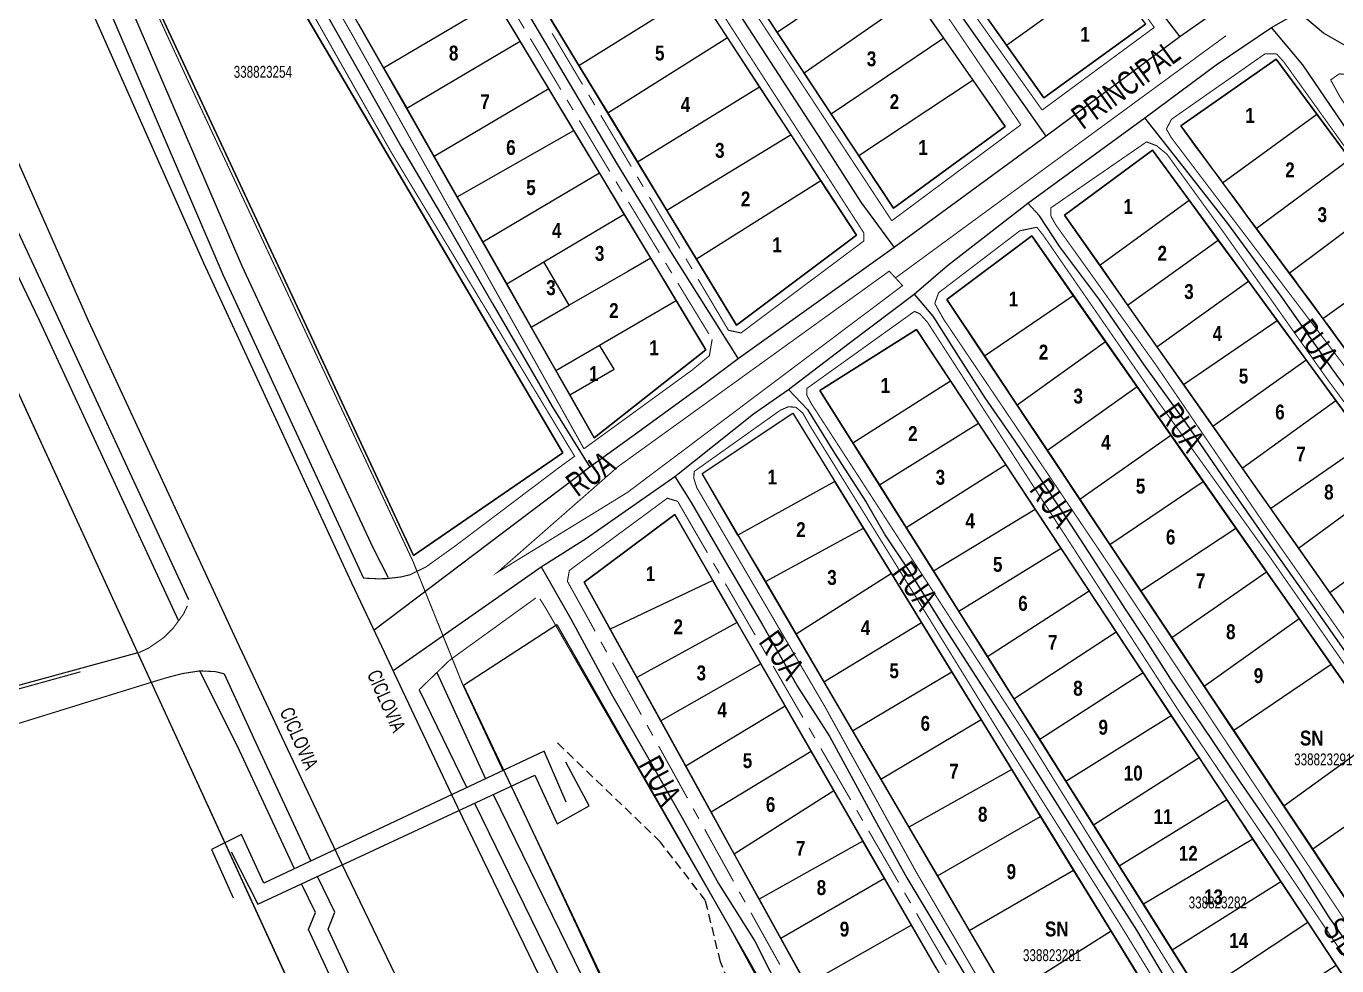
# Model space of a CAD drawing. Extents: x 204256 to 207861, y 4845615 to 4848347.
# Drawn here: x 206681.7 to 206901.9, y 4847500 to 4847657.7 of the extents above; entities that cross this region are included whole.
import ezdxf
from ezdxf.enums import TextEntityAlignment as Align

# ---------------------------------------------------------------- set-up
doc = ezdxf.new("R2010")
doc.units = 0
doc.header["$LTSCALE"] = 1.5
doc.header["$MEASUREMENT"] = 0
for name, pattern in [('PHANTOMX2', [5, 2.5, -0.5, 0.5, -0.5, 0.5, -0.5]), ('TRACO_05', [11, 7, -1, 0.5, -1, 0.5, -1]), ('TRACO_13', [8, 5, -1, 1, -1]), ('TRACO_15', [3, 2, -1]), ('TRACO_25', [8, 3, -1, 1, -1, 1, -1])]:
    doc.linetypes.add(name, pattern=pattern)
for name, color, linetype in [('CD-MALHA-LOTES', 40, 'CONTINUOUS'), ('CD_TXT_QUADRA', 7, 'CONTINUOUS'), ('HD-VALAS-DRENOS', 170, 'TRACO_05'), ('RU-QUADRAS', 210, 'CONTINUOUS'), ('SV-CAMINHO-TRILHA', 20, 'CONTINUOUS'), ('SV-EIXO-ROD-ESTR', 7, 'CONTINUOUS'), ('SV-EIXO-RUA-N-PAV', 6, 'CONTINUOUS'), ('SV-EIXO-RUA-PAV', 20, 'CONTINUOUS'), ('SV-EST-MUNIC-PAV', 20, 'CONTINUOUS'), ('SV-PASSARELAS', 20, 'CONTINUOUS'), ('SV-RUA-NAO-PAV-S-GUIA-C-GUIA', 7, 'PHANTOMX2'), ('SV-RUA-PAVIM-S-GUIA-C-GUIA', 7, 'CONTINUOUS'), ('SV-TXT-MUNIC-PAV', 7, 'CONTINUOUS'), ('SV-TXT-RUA-N-PAV-S-GUIA-C-GUIA', 7, 'CONTINUOUS'), ('SV-TXT-RUA-PAV-S-GUIA-C-GUIA', 7, 'CONTINUOUS'), ('Th_NmrPort', 7, 'CONTINUOUS')]:
    doc.layers.add(name, color=color, linetype=linetype)
doc.styles.add('ARIAL', font='ARIAL.TTF')
doc.styles.get("Standard").update_dxf_attribs({"font": 'swisscbo.ttf'})

msp = doc.modelspace()

# ---------------------------------------------------------------- linework, layer by layer
at = {"layer": 'CD-MALHA-LOTES', "linetype": 'Continuous'}
for p, q in [((206826.47, 4847669.21), (206807.91, 4847656.7)), ((206846.44, 4847654.55), (206863.4, 4847666.7)), ((206774.6, 4847651.15), (206794.49, 4847663.54)), ((206799.54, 4847655.83), (206794.49, 4847663.54)), ((206803.24, 4847663.76), (206807.91, 4847656.7)), ((206830.99, 4847662.73), (206812.45, 4847649.84)), ((206835.9, 4847655.7), (206830.99, 4847662.73)), ((206741.78, 4847650.75), (206760.71, 4847661.89)), ((206764.71, 4847655.19), (206760.71, 4847661.89)), ((206840.77, 4847662.54), (206846.44, 4847654.55)), ((206769.72, 4847659.2), (206774.6, 4847651.15)), ((206737.64, 4847658.02), (206741.78, 4847650.75)), ((206807.91, 4847656.7), (206812.45, 4847649.84)), ((206852.71, 4847645.7), (206869.8, 4847658.06)), ((206745.67, 4847643.99), (206764.71, 4847655.19)), ((206769.55, 4847647.2), (206764.71, 4847655.19)), ((206779.45, 4847643.16), (206799.54, 4847655.83)), ((206804.95, 4847647.56), (206799.54, 4847655.83)), ((206835.9, 4847655.7), (206817, 4847642.96)), ((206840.82, 4847648.65), (206835.9, 4847655.7)), ((206846.44, 4847654.55), (206852.71, 4847645.7)), ((206741.78, 4847650.75), (206745.67, 4847643.99)), ((206774.6, 4847651.15), (206779.45, 4847643.16)), ((206812.45, 4847649.84), (206817, 4847642.96)), ((206784.44, 4847634.95), (206804.95, 4847647.56)), ((206810.28, 4847639.46), (206804.95, 4847647.56)), ((206840.82, 4847648.65), (206821.64, 4847635.94)), ((206846.24, 4847640.89), (206840.82, 4847648.65)), ((206769.55, 4847647.2), (206750.27, 4847635.85)), ((206773.75, 4847640.23), (206769.55, 4847647.2)), ((206745.67, 4847643.99), (206750.27, 4847635.85)), ((206779.45, 4847643.16), (206784.44, 4847634.95)), ((206817, 4847642.96), (206821.64, 4847635.94)), ((206882.73, 4847631.45), (206898.59, 4847642.94)), ((206904.19, 4847635.38), (206898.59, 4847642.94)), ((206827.44, 4847627.17), (206846.24, 4847640.89)), ((206754.13, 4847629.08), (206773.75, 4847640.23)), ((206778.04, 4847633.11), (206773.75, 4847640.23)), ((206810.28, 4847639.46), (206789.4, 4847626.79)), ((206815.27, 4847631.79), (206810.28, 4847639.46)), ((206750.27, 4847635.85), (206754.13, 4847629.08)), ((206784.44, 4847634.95), (206789.4, 4847626.79)), ((206821.64, 4847635.94), (206827.44, 4847627.17)), ((206904.19, 4847635.38), (206888.42, 4847623.71)), ((206758.44, 4847621.51), (206778.04, 4847633.11)), ((206782.22, 4847626.17), (206778.04, 4847633.11)), ((206815.27, 4847631.79), (206794.34, 4847618.63)), ((206821.26, 4847622.64), (206815.27, 4847631.79)), ((206882.73, 4847631.45), (206888.42, 4847623.71)), ((206754.13, 4847629.08), (206758.44, 4847621.51)), ((206862.11, 4847617.58), (206877.12, 4847628.49)), ((206882.02, 4847621.82), (206877.12, 4847628.49)), ((206909.67, 4847627.98), (206893.93, 4847616.23)), ((206768.73, 4847618.16), (206782.22, 4847626.17)), ((206786.69, 4847618.76), (206782.22, 4847626.17)), ((206789.4, 4847626.79), (206794.34, 4847618.63)), ((206888.42, 4847623.71), (206893.93, 4847616.23)), ((206758.44, 4847621.51), (206762.47, 4847614.44)), ((206801.07, 4847607.55), (206821.26, 4847622.64)), ((206866.8, 4847610.9), (206882.02, 4847621.82)), ((206887.09, 4847614.9), (206882.02, 4847621.82)), ((206786.69, 4847618.76), (206782.81, 4847616.53)), ((206790.97, 4847611.65), (206786.69, 4847618.76)), ((206915.54, 4847620.06), (206899.57, 4847608.57)), ((206762.47, 4847614.44), (206768.73, 4847618.16)), ((206772.95, 4847610.86), (206768.73, 4847618.16)), ((206782.81, 4847616.53), (206772.95, 4847610.86)), ((206794.34, 4847618.63), (206801.07, 4847607.55)), ((206862.11, 4847617.58), (206866.8, 4847610.9)), ((206762.47, 4847614.44), (206766.59, 4847607.21)), ((206871.73, 4847603.89), (206887.09, 4847614.9)), ((206891.9, 4847608.33), (206887.09, 4847614.9)), ((206893.93, 4847616.23), (206899.57, 4847608.57)), ((206842.73, 4847602.39), (206857.66, 4847612.53)), ((206863.08, 4847604.72), (206857.66, 4847612.53)), ((206766.59, 4847607.21), (206772.95, 4847610.86)), ((206778.04, 4847604.14), (206790.97, 4847611.65)), ((206795.95, 4847603.38), (206790.97, 4847611.65)), ((206866.8, 4847610.9), (206871.73, 4847603.89)), ((206876.17, 4847597.58), (206891.9, 4847608.33)), ((206896.77, 4847601.69), (206891.9, 4847608.33)), ((206899.57, 4847608.57), (206905.09, 4847601.05)), ((206766.59, 4847607.21), (206770.75, 4847599.91)), ((206770.75, 4847599.91), (206778.04, 4847604.14)), ((206777.18, 4847588.62), (206795.95, 4847603.38)), ((206780.55, 4847600.13), (206778.04, 4847604.14)), ((206863.08, 4847604.72), (206848.24, 4847594.11)), ((206868.41, 4847597.15), (206863.08, 4847604.72)), ((206871.73, 4847603.89), (206876.17, 4847597.58)), ((206842.73, 4847602.39), (206848.24, 4847594.11)), ((206881.12, 4847590.55), (206896.77, 4847601.69)), ((206901.77, 4847594.87), (206896.77, 4847601.69)), ((206770.75, 4847599.91), (206773.09, 4847595.8)), ((206773.09, 4847595.8), (206780.55, 4847600.13)), ((206820.63, 4847587.78), (206837.03, 4847598.18)), ((206841.72, 4847591.09), (206837.03, 4847598.18)), ((206868.41, 4847597.15), (206853.31, 4847586.5)), ((206874.05, 4847589.08), (206868.41, 4847597.15)), ((206876.17, 4847597.58), (206881.12, 4847590.55)), ((206773.09, 4847595.8), (206777.18, 4847588.62)), ((206886.05, 4847583.54), (206901.77, 4847594.87)), ((206906.9, 4847587.87), (206901.77, 4847594.87)), ((206848.24, 4847594.11), (206853.31, 4847586.5)), ((206825.08, 4847580.72), (206841.72, 4847591.09)), ((206846.31, 4847584.14), (206841.72, 4847591.09)), ((206881.12, 4847590.55), (206886.05, 4847583.54)), ((206858.77, 4847578.29), (206874.05, 4847589.08)), ((206879.5, 4847581.29), (206874.05, 4847589.08)), ((206890.82, 4847576.75), (206906.9, 4847587.87)), ((206820.63, 4847587.78), (206825.08, 4847580.72)), ((206853.31, 4847586.5), (206858.77, 4847578.29)), ((206829.6, 4847573.53), (206846.31, 4847584.14)), ((206851.25, 4847576.65), (206846.31, 4847584.14)), ((206886.05, 4847583.54), (206890.82, 4847576.75)), ((206801.32, 4847572.28), (206795.31, 4847582.6)), ((206863.81, 4847570.71), (206879.5, 4847581.29)), ((206884.97, 4847573.46), (206879.5, 4847581.29)), ((206895.5, 4847570.1), (206911.39, 4847581.75)), ((206825.08, 4847580.72), (206829.6, 4847573.53)), ((206858.77, 4847578.29), (206863.81, 4847570.71)), ((206834.18, 4847566.26), (206851.25, 4847576.65)), ((206855.64, 4847570.01), (206851.25, 4847576.65)), ((206890.82, 4847576.75), (206895.5, 4847570.1)), ((206805.95, 4847564.5), (206822.4, 4847573.46)), ((206827.1, 4847565.82), (206822.4, 4847573.46)), ((206829.6, 4847573.53), (206834.18, 4847566.26)), ((206869.01, 4847562.9), (206884.97, 4847573.46)), ((206890.12, 4847566.1), (206884.97, 4847573.46)), ((206916.78, 4847574.4), (206900.79, 4847562.57)), ((206801.32, 4847572.28), (206805.95, 4847564.5)), ((206863.81, 4847570.71), (206869.01, 4847562.9)), ((206855.64, 4847570.01), (206838.46, 4847559.47)), ((206860.34, 4847562.89), (206855.64, 4847570.01)), ((206895.5, 4847570.1), (206900.79, 4847562.57)), ((206834.18, 4847566.26), (206838.46, 4847559.47)), ((206874.23, 4847555.06), (206890.12, 4847566.1)), ((206895.61, 4847558.28), (206890.12, 4847566.1)), ((206797.09, 4847564.66), (206779.86, 4847556.46)), ((206801.18, 4847557.57), (206797.09, 4847564.66)), ((206805.95, 4847564.5), (206811.08, 4847555.66)), ((206827.1, 4847565.82), (206811.08, 4847555.66)), ((206832.17, 4847557.58), (206827.1, 4847565.82)), ((206843.24, 4847551.89), (206860.34, 4847562.89)), ((206864.87, 4847556.03), (206860.34, 4847562.89)), ((206869.01, 4847562.9), (206874.23, 4847555.06)), ((206900.79, 4847562.57), (206905.55, 4847555.8)), ((206838.46, 4847559.47), (206843.24, 4847551.89)), ((206755.19, 4847547.08), (206770.9, 4847557.27)), ((206770.9, 4847557.27), (206858.69, 4847403.51)), ((206801.18, 4847557.57), (206784.34, 4847548.35)), ((206805.18, 4847550.64), (206801.18, 4847557.57)), ((206815.78, 4847547.63), (206832.17, 4847557.58)), ((206837.26, 4847549.29), (206832.17, 4847557.58)), ((206879.66, 4847546.9), (206895.61, 4847558.28)), ((206901, 4847550.54), (206895.61, 4847558.28)), ((206779.86, 4847556.46), (206784.34, 4847548.35)), ((206811.08, 4847555.66), (206815.78, 4847547.63)), ((206847.7, 4847544.79), (206864.87, 4847556.03)), ((206869.4, 4847549.17), (206864.87, 4847556.03)), ((206874.23, 4847555.06), (206879.66, 4847546.9)), ((206805.18, 4847550.64), (206788.34, 4847541.11)), ((206809.26, 4847543.55), (206805.18, 4847550.64)), ((206843.24, 4847551.89), (206847.7, 4847544.79)), ((206901, 4847550.54), (206884.62, 4847539.44)), ((206909.35, 4847538.6), (206901, 4847550.54)), ((206784.34, 4847548.35), (206788.34, 4847541.11)), ((206820.59, 4847539.41), (206837.26, 4847549.29)), ((206842.21, 4847541.31), (206837.26, 4847549.29)), ((206869.4, 4847549.17), (206852.03, 4847537.93)), ((206874.14, 4847541.99), (206869.4, 4847549.17)), ((206832.12, 4847384.9), (206755.19, 4847547.08)), ((206815.78, 4847547.63), (206820.59, 4847539.41)), ((206879.66, 4847546.9), (206884.62, 4847539.44)), ((206847.7, 4847544.79), (206852.03, 4847537.93)), ((206809.26, 4847543.55), (206792.55, 4847533.49)), ((206813.64, 4847535.96), (206809.26, 4847543.55)), ((206856.41, 4847530.97), (206874.14, 4847541.99)), ((206878.8, 4847534.94), (206874.14, 4847541.99)), ((206788.34, 4847541.11), (206792.55, 4847533.49)), ((206820.59, 4847539.41), (206825.33, 4847531.28)), ((206825.33, 4847531.28), (206842.21, 4847541.31)), ((206847.33, 4847532.92), (206842.21, 4847541.31)), ((206884.62, 4847539.44), (206893.03, 4847526.81)), ((206852.03, 4847537.93), (206856.41, 4847530.97)), ((206893.03, 4847526.81), (206909.35, 4847538.6)), ((206813.64, 4847535.96), (206796.81, 4847525.76)), ((206817.45, 4847529.34), (206813.64, 4847535.96)), ((206792.55, 4847533.49), (206796.81, 4847525.76)), ((206847.33, 4847532.92), (206830.06, 4847523.22)), ((206852.18, 4847525.03), (206847.33, 4847532.92)), ((206861.04, 4847523.62), (206878.8, 4847534.94)), ((206883.48, 4847527.85), (206878.8, 4847534.94)), ((206825.33, 4847531.28), (206830.06, 4847523.22)), ((206856.41, 4847530.97), (206861.04, 4847523.62)), ((206914.52, 4847531.19), (206897.89, 4847519.51)), ((206817.45, 4847529.34), (206800.71, 4847518.71)), ((206822.32, 4847520.9), (206817.45, 4847529.34)), ((206865.37, 4847516.74), (206883.48, 4847527.85)), ((206887.85, 4847521.23), (206883.48, 4847527.85)), ((206893.03, 4847526.81), (206897.89, 4847519.51)), ((206796.81, 4847525.76), (206800.71, 4847518.71)), ((206834.86, 4847515.03), (206852.18, 4847525.03)), ((206857.71, 4847516.02), (206852.18, 4847525.03)), ((206830.06, 4847523.22), (206834.86, 4847515.03)), ((206861.04, 4847523.62), (206865.37, 4847516.74)), ((206822.32, 4847520.9), (206804.88, 4847511.15)), ((206825.96, 4847514.59), (206822.32, 4847520.9)), ((206887.85, 4847521.23), (206869.45, 4847510.27)), ((206892.55, 4847514.12), (206887.85, 4847521.23)), ((206800.71, 4847518.71), (206804.88, 4847511.15)), ((206897.89, 4847519.51), (206903.43, 4847511.18)), ((206840.19, 4847505.88), (206857.71, 4847516.02)), ((206864.03, 4847505.77), (206857.71, 4847516.02)), ((206865.37, 4847516.74), (206869.45, 4847510.27)), ((206825.96, 4847514.59), (206808.55, 4847504.51)), ((206830.46, 4847506.78), (206825.96, 4847514.59)), ((206834.86, 4847515.03), (206840.19, 4847505.88)), ((206874.27, 4847502.61), (206892.55, 4847514.12)), ((206897.08, 4847507.26), (206892.55, 4847514.12)), ((206804.88, 4847511.15), (206808.55, 4847504.51)), ((206869.45, 4847510.27), (206874.27, 4847502.61)), ((206830.46, 4847506.78), (206812.82, 4847496.76)), ((206834.6, 4847499.6), (206830.46, 4847506.78)), ((206878.92, 4847495.22), (206897.08, 4847507.26)), ((206901.83, 4847500.06), (206897.08, 4847507.26)), ((206808.55, 4847504.51), (206812.82, 4847496.76)), ((206840.19, 4847505.88), (206846.69, 4847494.82)), ((206864.03, 4847505.77), (206846.69, 4847494.82)), ((206869.21, 4847497.33), (206864.03, 4847505.77)), ((206874.27, 4847502.61), (206878.92, 4847495.22)), ((206883.34, 4847488.22), (206901.83, 4847500.06)), ((206906.34, 4847493.21), (206901.83, 4847500.06))]:
    msp.add_line(p, q, dxfattribs=at)
at = {"layer": 'CD-MALHA-LOTES'}
msp.add_lwpolyline([(206679.42, 4847743.39, 1.13321), (206667.32, 4847738.77), (206746.83, 4847568.85), (206771.91, 4847586.11)], format="xyb", close=True, dxfattribs=at)
for points in [[(206700.49, 4847552.48), (206652.06, 4847657.72), (206550.07, 4847605.81), (206510.64, 4847589.22), (206449.36, 4847574.52)], [(206700.49, 4847552.48), (206470.34, 4847489.59), (206449.36, 4847574.52)], [(206919.83, 4847081.46), (206776.95, 4847390.13), (206756.72, 4847431.73), (206747.34, 4847452.1), (206724.99, 4847499.17), (206700.49, 4847552.48)]]:
    msp.add_lwpolyline(points, dxfattribs=at)
at = {"layer": 'CD-MALHA-LOTES', "linetype": 'Continuous'}
for points in [[(206898.59, 4847642.94), (206891.75, 4847652.17), (206875.71, 4847640.99), (206882.73, 4847631.45)], [(206877.12, 4847628.49), (206870.96, 4847636.9), (206856.17, 4847626.02), (206862.11, 4847617.58)], [(206857.66, 4847612.53), (206850.68, 4847622.51), (206836.43, 4847611.86), (206842.73, 4847602.39)], [(206837.03, 4847598.18), (206831.35, 4847606.79), (206815.1, 4847596.56), (206820.63, 4847587.78)], [(206795.31, 4847582.6), (206810.54, 4847592.75), (206817.6, 4847581.27)], [(206817.6, 4847581.27), (206801.32, 4847572.28)], [(206822.4, 4847573.46), (206817.6, 4847581.27)], [(206797.09, 4847564.66), (206790.7, 4847575.75), (206775.5, 4847564.36), (206779.86, 4847556.46)]]:
    msp.add_lwpolyline(points, dxfattribs=at)
at = {"layer": 'HD-VALAS-DRENOS', "const_width": 0.18}
for points in [[(206612.76, 4847855.37), (206631.78, 4847815.31), (206647.66, 4847781.15), (206661.34, 4847752.37), (206667.32, 4847738.77), (206708.99, 4847648.44), (206746.74, 4847567.82), (206755.09, 4847547.14), (206761.84, 4847532.7)], [(206763.25, 4847530.14), (206778.47, 4847497.6), (206804.06, 4847444.53), (206832.59, 4847383.53)]]:
    msp.add_lwpolyline(points, dxfattribs=at)
at = {"layer": 'RU-QUADRAS', "color": 6, "linetype": 'Continuous'}
for points in [[(206744.37, 4847798.57), (206758.32, 4847808.64), (206869.8, 4847658.06), (206852.71, 4847645.7)], [(206724.03, 4847783.92), (206739.08, 4847795.32), (206764.61, 4847758.79), (206764.09, 4847758.47), (206768.73, 4847751.4), (206769.49, 4847751.89), (206778.77, 4847738.12), (206778.14, 4847737.68), (206782.74, 4847730.93), (206783.17, 4847731.23), (206846.24, 4847640.89), (206827.44, 4847627.17), (206766.39, 4847719.48), (206767.52, 4847720.26), (206762.8, 4847726.78), (206761.61, 4847725.93), (206751.68, 4847739.92), (206753.2, 4847740.94), (206748.66, 4847748.05), (206747.79, 4847747.5)], [(206702.97, 4847769.14), (206718.38, 4847779.81), (206821.26, 4847622.64), (206801.07, 4847607.55)], [(206683.31, 4847753.38), (206698.72, 4847764.78), (206795.95, 4847603.38), (206777.18, 4847588.62)], [(206856.17, 4847626.02), (206870.96, 4847636.9), (206955.44, 4847521.66), (206976.83, 4847491.34), (206959.97, 4847478.79), (206955.35, 4847484.98)], [(206836.43, 4847611.86), (206850.68, 4847622.51), (206954.04, 4847474.67), (206936.25, 4847461.86)], [(206815.1, 4847596.56), (206831.35, 4847606.79), (206930.74, 4847456.28), (206912.09, 4847442.56)], [(206795.31, 4847582.6), (206810.54, 4847592.75), (206905.18, 4847438.84), (206887.15, 4847425.69)], [(206775.5, 4847564.36), (206790.7, 4847575.75), (206881.11, 4847418.92), (206863.2, 4847405.52)], [(206755.19, 4847547.08), (206770.9, 4847557.27), (206858.69, 4847403.51), (206832.12, 4847384.9)]]:
    msp.add_lwpolyline(points, close=True, dxfattribs=at)
for points in [[(206679.42, 4847743.39), (206771.91, 4847586.11), (206746.83, 4847568.85), (206667.32, 4847738.77, -1.133128)], [(206875.71, 4847640.99), (206891.75, 4847652.17), (206943.28, 4847582.61), (206973.87, 4847539.58), (206998.32, 4847507.17), (206982.83, 4847495.62), (206955.44, 4847532.03, 0.003741)]]:
    msp.add_lwpolyline(points, format="xyb", close=True, dxfattribs=at)
msp.add_lwpolyline([(206052.37, 4847442.54), (206129.62, 4847492.8), (206147.88, 4847503.37), (206168.42, 4847512.91), (206171.78, 4847513.54), (206193.99, 4847521.84), (206213.91, 4847527.65), (206214.83, 4847529.39), (206245.12, 4847536.24), (206262.34, 4847539.14), (206265.46, 4847540.8), (206301.35, 4847546.81), (206443.02, 4847573), (206510.64, 4847589.22), (206550.07, 4847605.81), (206652.06, 4847657.72), (206724.99, 4847499.17), (206756.72, 4847431.73), (206776.95, 4847390.13), (206919.83, 4847081.46), (206986.84, 4846938.37)], dxfattribs=at)
at = {"layer": 'SV-CAMINHO-TRILHA', "linetype": 'TRACO_15', "ltscale": 0.5}
msp.add_lwpolyline([(206829.98, 4847420.66), (206821.87, 4847436.29), (206821.29, 4847447.31), (206819.29, 4847453.4), (206812.15, 4847467.18), (206806.42, 4847480.89), (206798.39, 4847500.62), (206795.87, 4847510.92), (206788.3, 4847520.73), (206770.68, 4847537.67)], dxfattribs=at)
at = {"layer": 'SV-EIXO-ROD-ESTR'}
for points in [[(206955.45, 4847044.14), (206912.57, 4847135), (206892.56, 4847179.7), (206871.46, 4847226.83), (206850.59, 4847271.91), (206828.41, 4847318.14), (206805.33, 4847366.9), (206796.05, 4847388.46), (206779.48, 4847424.37), (206734.88, 4847516.85), (206724.7, 4847538.42), (206722.11, 4847543.93), (206717.1, 4847554.54), (206692.21, 4847608.24), (206663.82, 4847672.27), (206641.88, 4847723.83), (206636.48, 4847735.08), (206604.72, 4847798.86), (206580.23, 4847859.71), (206570.53, 4847881.86), (206554.61, 4847918.99), (206536.79, 4847960.23)], [(206955.45, 4847094.82), (206931.93, 4847144.66), (206911.92, 4847189.36), (206890.82, 4847236.49), (206869.95, 4847281.57), (206846.57, 4847330.22), (206824.69, 4847376.56), (206815.41, 4847398.12), (206794.45, 4847443.53), (206754.24, 4847526.51), (206744.06, 4847548.09), (206741.47, 4847553.59), (206736.46, 4847564.2), (206711.57, 4847617.91), (206683.18, 4847681.93), (206661.24, 4847733.49), (206655.84, 4847744.75), (206624.08, 4847808.52), (206596.44, 4847866.23), (206583.99, 4847891.27), (206566.19, 4847926.22), (206550.12, 4847960.23)]]:
    msp.add_lwpolyline(points, dxfattribs=at)
at = {"layer": 'SV-EIXO-RUA-N-PAV'}
for points in [[(206759.13, 4847814.5), (206767.39, 4847803.32), (206783.27, 4847781.6), (206797.21, 4847762.97), (206810.01, 4847745.55), (206818.44, 4847734.2), (206828.65, 4847720.1), (206840.31, 4847704.14), (206851.17, 4847688.91), (206860.81, 4847675.7), (206869.4, 4847664.03), (206875.56, 4847655.93)], [(206853.12, 4847639.24), (206840.48, 4847657.23), (206830.75, 4847671), (206821.19, 4847684.29), (206811.96, 4847697.42), (206804.5, 4847707.95), (206796.72, 4847718.73), (206786.03, 4847734.28), (206776.47, 4847747.57), (206766.82, 4847761.26), (206756.62, 4847775.85), (206749, 4847786.71), (206739.33, 4847799.79)], [(206718.86, 4847784.76), (206727.12, 4847773.42), (206739.76, 4847754.3), (206750.3, 4847738.09), (206760.34, 4847722.86), (206770.07, 4847707.87), (206780.11, 4847692.96), (206789.35, 4847677.89), (206801.67, 4847659.5), (206815.28, 4847638.59), (206821.97, 4847628.17), (206827.59, 4847620.55)], [(206698.25, 4847769.98), (206701.92, 4847765.64), (206705.65, 4847759.97), (206716.83, 4847741.82), (206726.23, 4847726.59), (206735.71, 4847710.79), (206743.49, 4847697.98), (206752.24, 4847682.91), (206761.48, 4847667.6), (206769.74, 4847653.66), (206781.09, 4847634.46), (206790, 4847619.88), (206801.34, 4847601.89)], [(206676.04, 4847753.73), (206679.52, 4847749.76), (206684.38, 4847742.39), (206689.81, 4847732.74), (206696.05, 4847722.05), (206701.36, 4847712.85), (206706.95, 4847703.53), (206711.57, 4847695.11), (206718.94, 4847682.75), (206724.29, 4847673.59), (206730.12, 4847663.43), (206735.39, 4847654.11), (206744.83, 4847637.3), (206752.44, 4847624.37), (206760.14, 4847611.08), (206765.73, 4847601.4), (206770.11, 4847593.87), (206776.43, 4847583.7)], [(206955.47, 4847672.64), (206946.11, 4847665.56), (206930.12, 4847653.95), (206926.5, 4847651.27), (206922.18, 4847651.5), (206914.82, 4847652.09), (206908.16, 4847653.25), (206903.61, 4847654.3), (206899.7, 4847656.56), (206895.52, 4847660.07)], [(206955.45, 4847570.02), (206938.56, 4847592.84), (206927.37, 4847608.1), (206914.96, 4847624.58), (206904.78, 4847638.63), (206896.23, 4847651.24), (206890.97, 4847657.53)], [(206955.46, 4847526.3), (206940.19, 4847547.97), (206918.42, 4847576.66), (206901.32, 4847599.96), (206892.57, 4847612.37), (206883.62, 4847624.58), (206877.6, 4847632.33), (206869.68, 4847642.37)], [(206955.46, 4847480.02), (206948.43, 4847489.57), (206940.29, 4847500.96), (206930.22, 4847515.05), (206925.23, 4847521.67), (206915.41, 4847535.15), (206908.09, 4847545.93), (206899.24, 4847558.6), (206891.91, 4847568.98), (206884.18, 4847580.07), (206876.7, 4847591.01), (206869.58, 4847600.88), (206861.95, 4847611.92), (206855.43, 4847620.67), (206851.98, 4847625.86), (206850.04, 4847627.99)], [(206830.95, 4847612.72), (206834.05, 4847609.02), (206838.73, 4847601.69), (206842.81, 4847595.34), (206847.73, 4847588.2), (206851.81, 4847582.15), (206856.34, 4847575.35), (206860.95, 4847568.28), (206866.39, 4847559.82), (206869.79, 4847554.68), (206873.99, 4847548.07), (206879.28, 4847540.36), (206885.7, 4847530.8), (206891.07, 4847523.01), (206895.45, 4847516.36), (206900.63, 4847508.09), (206906.45, 4847499.77), (206912.34, 4847490.74), (206917.94, 4847482.5), (206921.94, 4847476.27), (206926.63, 4847468.94), (206929.92, 4847463.8), (206933.69, 4847458.36), (206936.25, 4847455.18)], [(206809.8, 4847596.75), (206813.02, 4847593.34), (206817.57, 4847586.04), (206822.87, 4847577.8), (206826.1, 4847572.16), (206829.88, 4847566.57), (206836.14, 4847556.53), (206846.84, 4847539.9), (206854.8, 4847527.3), (206861.48, 4847516.64), (206868.3, 4847505.94), (206874.75, 4847495.09), (206887.44, 4847473.87), (206897.72, 4847457.15), (206901.6, 4847450.75), (206906.06, 4847443.55), (206910.3, 4847436.97)], [(206790.71, 4847582.13), (206793.48, 4847577.73), (206799.02, 4847568.16), (206805.43, 4847557.22), (206811.35, 4847546.84), (206816.76, 4847538.41), (206824.3, 4847524.45), (206829.71, 4847514.7), (206839.59, 4847498.22), (206847.01, 4847485.51), (206851.41, 4847477.9), (206859.34, 4847464.06), (206865.76, 4847453.5), (206871.54, 4847443.87), (206876.57, 4847434.94), (206881.98, 4847426.51), (206887.64, 4847418.36)], [(206768.28, 4847566.92), (206773.23, 4847558.22), (206780.03, 4847545.69), (206786.6, 4847534.24), (206792.2, 4847524.4), (206798.05, 4847513.78), (206804.14, 4847504.11), (206811.65, 4847489.26), (206818.69, 4847477.09), (206830.09, 4847455.79), (206840.35, 4847438.25), (206846.55, 4847426.85), (206853.83, 4847414.8), (206859.92, 4847405.26), (206863.01, 4847400.49)]]:
    msp.add_lwpolyline(points, dxfattribs=at)
at = {"layer": 'SV-EIXO-RUA-PAV'}
for points in [[(206955.47, 4847720.54), (206936.12, 4847706.69), (206911.38, 4847688.27), (206898.72, 4847679.68), (206896.33, 4847670.75), (206888.34, 4847664.95), (206875.56, 4847655.93), (206853.12, 4847639.24), (206827.59, 4847620.55), (206801.34, 4847601.89), (206795.79, 4847597.75), (206784.52, 4847589.5), (206776.43, 4847583.7), (206740.19, 4847556.29)], [(206743.39, 4847549.51), (206768.28, 4847566.92), (206775.89, 4847571.75), (206790.71, 4847582.13), (206803.94, 4847592.62), (206809.8, 4847596.75), (206820.03, 4847604.49), (206830.95, 4847612.72), (206836.53, 4847617.56), (206850.04, 4847627.99), (206869.68, 4847642.37), (206881.7, 4847651.26), (206890.97, 4847657.53), (206895.52, 4847660.07), (206910.97, 4847668.67), (206926.04, 4847679.66), (206946.59, 4847694.42), (206955.47, 4847701.72)]]:
    msp.add_lwpolyline(points, dxfattribs=at)
at = {"layer": 'SV-EST-MUNIC-PAV'}
for points in [[(206554.16, 4847960.37), (206570.66, 4847925.09), (206597.78, 4847870.82), (206663.35, 4847732.81), (206693.2, 4847666.29), (206714.8, 4847616.02), (206738.39, 4847565.05)], [(206742.62, 4847565.07), (206740.02, 4847570.15), (206718, 4847617.43), (206696.41, 4847667.7), (206666.54, 4847734.24)], [(206707.37, 4847557.8), (206683.96, 4847608.31), (206657.9, 4847662.43)], [(206662.51, 4847661.42), (206686.69, 4847609.56), (206709.01, 4847561.45)], [(206726.84, 4847516.23), (206717.57, 4847536.11), (206710.9, 4847549.47)], [(206715.01, 4847548.98), (206720.3, 4847537.37), (206729.56, 4847517.51)], [(206750.74, 4847549.19), (206758.92, 4847531.33)], [(206747.74, 4847546.29), (206755.75, 4847529.84)], [(206760.22, 4847528.73), (206792.35, 4847463.01), (206822.89, 4847397.83), (206829.9, 4847382.44)], [(206757.04, 4847527.25), (206789.19, 4847461.49), (206819.72, 4847396.36), (206831, 4847371.87), (206852.6, 4847326.07), (206863.78, 4847301.93), (206874.12, 4847279.45), (206895.55, 4847234.35), (206913.72, 4847195.21), (206927.66, 4847163.74), (206932.81, 4847151.58), (206937.26, 4847143.05), (206955.45, 4847103.85)], [(206779.42, 4847402.61), (206769.5, 4847424.72), (206766.06, 4847426.77), (206748.01, 4847465.41), (206729.18, 4847506.05), (206730.33, 4847508.87), (206727.98, 4847513.69)], [(206781.4, 4847405.94), (206771.85, 4847426.81), (206768.39, 4847428.88), (206750.73, 4847466.68), (206732.45, 4847506.12), (206733.62, 4847508.98), (206730.7, 4847514.96)]]:
    msp.add_lwpolyline(points, dxfattribs=at)
at = {"layer": 'SV-PASSARELAS'}
for points in [[(206772.48, 4847527.45), (206768.78, 4847535.97), (206721.69, 4847513.8), (206717.9, 4847522.02), (206712.89, 4847519.48), (206716.52, 4847511.36)], [(206716.15, 4847519.08), (206720.65, 4847510.28), (206767.2, 4847531.98), (206770.94, 4847523.76), (206776.34, 4847526.81), (206772.42, 4847534.12)]]:
    msp.add_lwpolyline(points, dxfattribs=at)
at = {"layer": 'SV-RUA-NAO-PAV-S-GUIA-C-GUIA', "linetype": 'TRACO_13', "const_width": 0.18, "flags": 128}
for points in [[(206759.02, 4847810.87), (206813.61, 4847737.43), (206871.27, 4847657.53)], [(206852.43, 4847643.65), (206787.72, 4847734.76), (206743.29, 4847798.85)], [(206739.55, 4847796.08), (206741.1, 4847793.97), (206795.92, 4847716.98), (206830.14, 4847668.77), (206848.85, 4847641.17)], [(206827.17, 4847625.06), (206722.7, 4847783.85)], [(206719.15, 4847780.53), (206731.04, 4847763.41), (206767.07, 4847708.9), (206822.48, 4847623)], [(206688.23, 4847730.88), (206711.89, 4847691.57), (206743.02, 4847636.64), (206773.88, 4847585.51), (206771.26, 4847583.61)], [(206955.46, 4847567.38), (206929.87, 4847601.76), (206903.71, 4847636.88), (206894.44, 4847649.79), (206893.13, 4847651.62), (206891.81, 4847653.09)], [(206955.46, 4847609.52), (206954.74, 4847610.5), (206931.57, 4847640.67), (206926.88, 4847647.39), (206924.53, 4847647.59), (206902.36, 4847649.73), (206900.91, 4847648.71), (206902.47, 4847645.89), (206913.42, 4847629.19), (206929.86, 4847606.51), (206945.14, 4847586.33), (206955.46, 4847572.78)], [(206873.31, 4847640.47), (206874.12, 4847639.03), (206894.3, 4847612.43), (206903.23, 4847600.66), (206919.72, 4847577.81), (206933.38, 4847559.59), (206943.7, 4847546.02), (206955.46, 4847529.21)], [(206869.97, 4847638.3), (206871.64, 4847637.68), (206873.4, 4847636.24), (206882.74, 4847623.37), (206894.28, 4847607.03), (206900.49, 4847598.25), (206918.18, 4847574.38), (206938.53, 4847546.32), (206955.46, 4847523.55)], [(206955.46, 4847481.03), (206943.57, 4847497.93), (206927.83, 4847520.54), (206909.59, 4847545.75), (206894.14, 4847567.87), (206889.59, 4847574.38), (206871.52, 4847600.89), (206854.7, 4847624.41), (206853.9, 4847625.86)], [(206955.46, 4847477.98), (206935.96, 4847504.65), (206914.53, 4847534.35), (206894.12, 4847563.67), (206891.05, 4847568.08), (206871.85, 4847594.79), (206852.63, 4847622.6), (206851.55, 4847623.97)], [(206812.87, 4847595.81), (206813.68, 4847594.3), (206850.22, 4847537.96), (206875.82, 4847496.71), (206893.76, 4847466.4), (206898.77, 4847457.93), (206908.82, 4847441.3), (206910.84, 4847441.33), (206931.03, 4847455.59), (206931.85, 4847457.21), (206931.15, 4847458.85), (206903.75, 4847500.77), (206893.94, 4847515.29), (206875.68, 4847542.29), (206850.89, 4847580.58), (206833.17, 4847608.01), (206831.89, 4847609.43), (206830.99, 4847609.85)], [(206834.39, 4847611.17), (206835.92, 4847608.46), (206863.56, 4847567.46), (206887.2, 4847531.74), (206893.96, 4847521.6), (206922.57, 4847478.72), (206932.62, 4847462.81), (206933.8, 4847460.97), (206935.47, 4847460.07)], [(206811.03, 4847593.75), (206812.2, 4847592.78), (206813.51, 4847590.49), (206827.87, 4847567.31), (206846.3, 4847537.42), (206865.38, 4847507.15), (206886.16, 4847473.27), (206893.74, 4847461.23), (206901.08, 4847449.57), (206904.84, 4847443.27), (206906.2, 4847440.36), (206906.2, 4847438.09), (206893.62, 4847428.73), (206888.71, 4847425.07), (206886.44, 4847424.28), (206884.36, 4847425.97), (206867.58, 4847454.25)], [(206867.58, 4847454.25), (206863.92, 4847461.07), (206851.46, 4847482.25), (206840.95, 4847499.11), (206831.17, 4847515.88), (206815.85, 4847543.61), (206794.41, 4847580.23), (206793.91, 4847581.8)]]:
    msp.add_lwpolyline(points, dxfattribs=at)
at = {"layer": 'SV-RUA-NAO-PAV-S-GUIA-C-GUIA', "linetype": 'TRACO_25', "const_width": 0.18, "flags": 128}
for points in [[(206775.45, 4847586.77), (206736.54, 4847656.25), (206702.13, 4847715.85), (206682.03, 4847751.4), (206682.83, 4847754.57)], [(206829.9, 4847382.44), (206832.36, 4847382.23), (206836.39, 4847383.8), (206860.19, 4847400.98), (206828.02, 4847454.79), (206799.54, 4847507.11), (206769.15, 4847559.8)]]:
    msp.add_lwpolyline(points, dxfattribs=at)
at = {"layer": 'SV-RUA-NAO-PAV-S-GUIA-C-GUIA', "const_width": 0.18}
for points in [[(206764.38, 4847659.09), (206765.41, 4847657.37)], [(206775.22, 4847647.93), (206770.11, 4847656.52)], [(206766.44, 4847655.66), (206771.57, 4847647.08)], [(206772.6, 4847645.36), (206773.63, 4847643.64)], [(206777.26, 4847644.49), (206776.24, 4847646.21)], [(206774.65, 4847641.93), (206779.27, 4847634.2)], [(206783.39, 4847634.17), (206778.28, 4847642.77)], [(206779.27, 4847634.2), (206779.45, 4847633.91)], [(206779.45, 4847633.91), (206779.79, 4847633.35)], [(206785.43, 4847630.73), (206784.41, 4847632.45)], [(206780.83, 4847631.64), (206781.87, 4847629.93)], [(206782.92, 4847628.23), (206788.12, 4847619.69)], [(206791.56, 4847620.41), (206786.46, 4847629.01)], [(206793.61, 4847616.97), (206792.58, 4847618.69)], [(206789.16, 4847617.98), (206790.2, 4847616.27)], [(206791.24, 4847614.57), (206796.45, 4847606.03)], [(206799.73, 4847606.66), (206794.63, 4847615.25)], [(206791.18, 4847577.96), (206796.19, 4847569.31)], [(206797.2, 4847567.58), (206798.2, 4847565.85)], [(206772.97, 4847563.98), (206772.67, 4847564.52)], [(206777.33, 4847556.11), (206772.97, 4847563.98)], [(206799.21, 4847564.12), (206804.22, 4847555.47)], [(206779.27, 4847552.61), (206778.3, 4847554.36)], [(206805.23, 4847553.74), (206806.23, 4847552.01)], [(206785.08, 4847542.11), (206780.24, 4847550.86)], [(206807.24, 4847550.28), (206812.25, 4847541.63)], [(206787.02, 4847538.61), (206786.05, 4847540.36)], [(206813.26, 4847539.9), (206814.26, 4847538.17)], [(206792.83, 4847528.11), (206787.99, 4847536.86)], [(206815.26, 4847536.44), (206820.28, 4847527.79)], [(206794.77, 4847524.61), (206793.8, 4847526.36)], [(206821.29, 4847526.06), (206822.29, 4847524.33)], [(206800.58, 4847514.12), (206795.74, 4847522.86)], [(206823.29, 4847522.6), (206828.31, 4847513.95)], [(206802.53, 4847510.62), (206801.55, 4847512.37)], [(206829.32, 4847512.22), (206830.32, 4847510.49)], [(206808.37, 4847500.14), (206803.5, 4847508.87)], [(206831.32, 4847508.76), (206836.34, 4847500.11)]]:
    msp.add_lwpolyline(points, dxfattribs=at)
at = {"layer": 'SV-RUA-PAVIM-S-GUIA-C-GUIA', "linetype": 'Continuous', "const_width": 0.18, "flags": 128}
for points in [[(206827.79, 4847615.46), (206883.31, 4847656.12)], [(206871.27, 4847657.53), (206852.43, 4847643.65)], [(206891.81, 4847653.09), (206889.88, 4847653.09), (206874.18, 4847642.11), (206873.31, 4847640.47)], [(206848.85, 4847641.17), (206827.17, 4847625.06)], [(206853.9, 4847625.86), (206853.9, 4847627.23), (206869.97, 4847638.3)], [(206822.48, 4847623), (206822.47, 4847621.66), (206801.84, 4847606.22), (206799.73, 4847606.66)], [(206851.55, 4847623.97), (206848.68, 4847623.37), (206835.03, 4847612.96), (206834.39, 4847611.17)], [(206830.99, 4847609.85), (206812.92, 4847596.91), (206812.87, 4847595.81)], [(206796.99, 4847605.14), (206796.52, 4847602.39), (206793.67, 4847600.02), (206775.45, 4847586.77)], [(206793.91, 4847581.8), (206793.96, 4847582.95), (206808.46, 4847593.25), (206809.78, 4847593.82), (206811.03, 4847593.75)], [(206772.67, 4847564.52), (206773, 4847566.34), (206789.45, 4847578.46), (206791.18, 4847577.96)]]:
    msp.add_lwpolyline(points, dxfattribs=at)
msp.add_lwpolyline([(206826.74, 4847616.6), (206781.17, 4847583.77), (206760.94, 4847566.04), (206782.74, 4847579.43), (206828.98, 4847614.17)], close=True, dxfattribs=at)
at = {"layer": 'SV-RUA-PAVIM-S-GUIA-C-GUIA', "const_width": 0.18}
for points in [[(206771.26, 4847583.61), (206753.81, 4847570.44)], [(206753.81, 4847570.44), (206748.86, 4847566.9)], [(206748.86, 4847566.9), (206746.17, 4847565.6), (206744.68, 4847565.24), (206742.28, 4847564.96), (206740.75, 4847564.94), (206738.39, 4847565.05)], [(206767.36, 4847561.72), (206752.84, 4847551.23)], [(206769.15, 4847559.8), (206768.05, 4847561.56)], [(206702.36, 4847553.33), (206704.82, 4847555.04), (206706.5, 4847556.73), (206708.18, 4847559.04), (206708.82, 4847560.4)], [(206700.63, 4847552.52), (206702.36, 4847553.33)], [(206752.84, 4847551.23), (206747.74, 4847546.29)], [(206591.71, 4847521.87), (206690.87, 4847549.32)], [(206715.01, 4847548.98), (206713.52, 4847549.35), (206710.9, 4847549.47), (206707.94, 4847549.01), (206705.2, 4847548.29), (206702.76, 4847547.55)], [(206702.76, 4847547.55), (206693.41, 4847544.66)], [(206693.41, 4847544.66), (206657.75, 4847533.61)]]:
    msp.add_lwpolyline(points, dxfattribs=at)

# ---------------------------------------------------------------- texts
at = {"layer": 'CD_TXT_QUADRA', "linetype": 'Continuous', "style": 'ARIAL', "width": 0.7}
for s, p in [('338823254', (206721.5, 4847650.07)), ('338823291', (206899.67, 4847534.61)), ('338823282', (206881.95, 4847510.58)), ('338823281', (206854.11, 4847501.73))]:
    msp.add_text(s, height=2, dxfattribs=at).set_placement(p, align=Align.MIDDLE)
at = {"layer": 'SV-TXT-MUNIC-PAV', "style": 'ARIAL', "width": 0.7}
for p in [(206738.94, 4847548.95), (206724.27, 4847542.66)]:
    msp.add_text('CICLOVIA', height=2.4, rotation=294, dxfattribs=at).set_placement(p)
at = {"layer": 'SV-TXT-RUA-N-PAV-S-GUIA-C-GUIA', "style": 'ARIAL', "width": 0.7}
for s, rotation, p in [('RUA', 306, (206894.44, 4847606.63)), ('RUA', 306, (206871.94, 4847592.52)), ('RUA', 306, (206850.15, 4847579.86)), ('RUA', 306, (206827.1, 4847565.94)), ('RUA', 306, (206804.67, 4847554.3)), ('RUA', 298.6994, (206784.53, 4847533.72)), ('S/D', 306, (206899.41, 4847506.17))]:
    msp.add_text(s, height=4, rotation=rotation, dxfattribs=at).set_placement(p)
at = {"layer": 'SV-TXT-RUA-PAV-S-GUIA-C-GUIA', "style": 'ARIAL', "width": 0.7}
msp.add_text('RUA                                                                                         PRINCIPAL', height=4, rotation=36, dxfattribs=at).set_placement((206774.36, 4847578.57))
at = {"layer": 'Th_NmrPort', "color": 1}
for s, p in [('1', (206858.83, 4847656.36)), ('8', (206752.76, 4847653.22)), ('5', (206787.39, 4847653.22)), ('3', (206822.97, 4847652.25)), ('7', (206758.05, 4847645.05)), ('4', (206791.71, 4847644.57)), ('2', (206826.82, 4847645.05)), ('1', (206886.55, 4847642.74)), ('6', (206762.38, 4847637.36)), ('1', (206831.63, 4847637.36)), ('3', (206797.48, 4847636.88)), ('2', (206893.28, 4847633.61)), ('5', (206765.75, 4847630.63)), ('2', (206801.81, 4847628.71)), ('1', (206866.1, 4847627.44)), ('3', (206898.71, 4847626.08)), ('4', (206770.07, 4847623.43)), ('1', (206807.1, 4847621.02)), ('2', (206871.82, 4847619.61)), ('3', (206777.29, 4847619.58)), ('3', (206769.11, 4847613.82)), ('3', (206876.31, 4847613.18)), ('1', (206846.82, 4847611.92)), ('2', (206779.69, 4847609.97)), ('4', (206881.08, 4847606.12)), ('1', (206786.42, 4847603.73)), ('2', (206851.87, 4847603)), ('1', (206776.32, 4847599.4)), ('5', (206885.48, 4847598.98)), ('1', (206825.29, 4847597.41)), ('3', (206857.69, 4847595.62)), ('6', (206891.59, 4847592.95)), ('2', (206829.91, 4847589.32)), ('4', (206862.35, 4847587.86)), ('7', (206895.14, 4847585.89)), ('1', (206806.29, 4847582.02)), ('3', (206834.54, 4847581.99)), ('5', (206868.18, 4847580.49)), ('8', (206899.82, 4847579.5)), ('4', (206839.55, 4847574.67)), ('2', (206811.11, 4847573.19)), ('6', (206873.23, 4847571.95)), ('5', (206844.17, 4847567.36)), ('1', (206785.84, 4847565.79)), ('3', (206816.33, 4847565.16)), ('7', (206878.28, 4847564.58)), ('6', (206848.41, 4847560.81)), ('2', (206790.5, 4847556.87)), ('4', (206821.96, 4847556.72)), ('8', (206883.33, 4847556.04)), ('7', (206853.43, 4847554.26)), ('5', (206826.78, 4847549.49)), ('3', (206794.37, 4847549.13)), ('9', (206887.99, 4847548.67)), ('8', (206857.66, 4847546.56)), ('4', (206797.87, 4847542.93)), ('6', (206832.01, 4847540.66)), ('9', (206861.9, 4847540.01)), ('SN', (206895.75, 4847538.19)), ('5', (206802.13, 4847534.4)), ('7', (206836.83, 4847532.63)), ('10', (206866.14, 4847532.31)), ('6', (206806.01, 4847527.03)), ('8', (206841.65, 4847525.4)), ('11', (206871.15, 4847524.99)), ('7', (206811.06, 4847519.67)), ('12', (206875.39, 4847518.83)), ('9', (206846.47, 4847515.76)), ('8', (206814.55, 4847513.08)), ('13', (206879.63, 4847511.52)), ('9', (206818.43, 4847506.1)), ('SN', (206852.91, 4847506.13)), ('14', (206883.87, 4847504.2))]:
    msp.add_text(s, height=2.5, dxfattribs=at).set_placement(p, align=Align.MIDDLE_LEFT)

doc.saveas('drawing.dxf')
